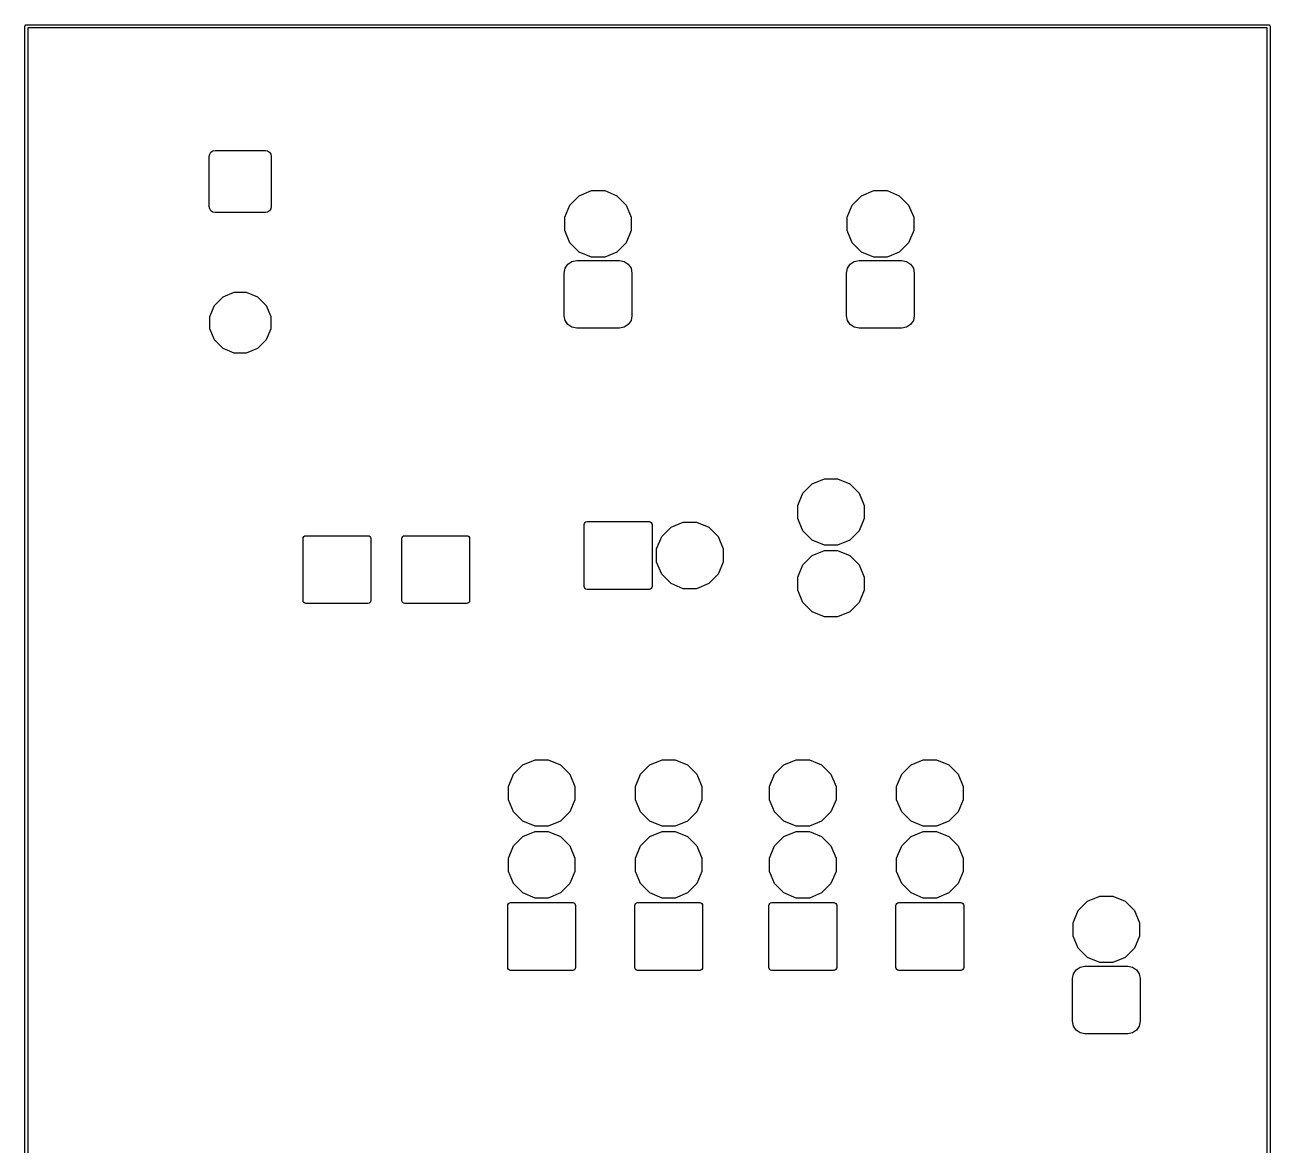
# Model space of a CAD drawing. Header units: millimetres. Extents: x 102.9 to 147, y -135 to -49.9.
# Drawn here: x 102.95 to 147.05, y -89.64 to -49.95 of the extents above; entities that cross this region are included whole.
import ezdxf

# ---------------------------------------------------------------- set-up
doc = ezdxf.new("R2010")
doc.units = ezdxf.units.MM
doc.layers.add('B.Mask', color=4, linetype='CONTINUOUS', true_color=0x02ffee)

msp = doc.modelspace()

# ---------------------------------------------------------------- linework, layer by layer
at = {"layer": 'B.Mask', "linetype": 'CONTINUOUS'}
for p, q in [((102.95, -50), (102.953806, -49.980866)), ((102.95, -135), (102.95, -50)), ((102.953806, -49.980866), (102.980866, -49.953806)), ((102.980866, -49.953806), (103, -49.95)), ((103, -49.95), (147, -49.95)), ((103.05, -50.05), (103.05, -134.95)), ((146.95, -50.05), (103.05, -50.05)), ((146.95, -134.95), (146.95, -50.05)), ((147, -49.95), (147.019134, -49.953806)), ((147.019134, -49.953806), (147.046194, -49.980866)), ((147.046194, -49.980866), (147.05, -50)), ((147.05, -50), (147.05, -135)), ((109.4775, -54.611539), (109.493602, -54.530587)), ((109.477501, -56.38846), (109.4775, -54.611539)), ((109.493602, -54.530587), (109.539458, -54.461958)), ((109.539458, -54.461958), (109.608087, -54.416102)), ((109.608087, -54.416102), (109.68904, -54.400001)), ((109.68904, -54.400001), (111.465961, -54.4)), ((111.465961, -54.4), (111.546913, -54.416102)), ((111.546913, -54.416102), (111.615542, -54.461958)), ((111.615542, -54.461958), (111.661398, -54.530587)), ((111.661398, -54.530587), (111.677499, -54.61154)), ((111.677499, -54.61154), (111.6775, -56.388461)), ((122.252236, -56.333316), (122.583316, -56.002236)), ((122.583316, -56.002236), (123.015892, -55.823058)), ((123.015892, -55.823058), (123.484108, -55.823058)), ((123.484108, -55.823058), (123.916684, -56.002236)), ((123.916684, -56.002236), (124.247764, -56.333316)), ((132.252236, -56.333316), (132.583316, -56.002236)), ((132.583316, -56.002236), (133.015892, -55.823058)), ((133.015892, -55.823058), (133.484108, -55.823058)), ((133.484108, -55.823058), (133.916684, -56.002236)), ((133.916684, -56.002236), (134.247764, -56.333316)), ((109.493602, -56.469413), (109.477501, -56.38846)), ((111.6775, -56.388461), (111.661398, -56.469413)), ((122.073058, -56.765892), (122.252236, -56.333316)), ((124.247764, -56.333316), (124.426942, -56.765892)), ((132.073058, -56.765892), (132.252236, -56.333316)), ((134.247764, -56.333316), (134.426942, -56.765892)), ((109.539458, -56.538042), (109.493602, -56.469413)), ((109.608087, -56.583898), (109.539458, -56.538042)), ((109.689039, -56.6), (109.608087, -56.583898)), ((111.46596, -56.599999), (109.689039, -56.6)), ((111.546913, -56.583898), (111.46596, -56.599999)), ((111.615542, -56.538042), (111.546913, -56.583898)), ((111.661398, -56.469413), (111.615542, -56.538042)), ((122.073058, -57.234108), (122.073058, -56.765892)), ((124.426942, -56.765892), (124.426942, -57.234108)), ((132.073058, -57.234108), (132.073058, -56.765892)), ((134.426942, -56.765892), (134.426942, -57.234108)), ((122.252236, -57.666684), (122.073058, -57.234108)), ((124.426942, -57.234108), (124.247764, -57.666684)), ((132.252236, -57.666684), (132.073058, -57.234108)), ((134.426942, -57.234108), (134.247764, -57.666684)), ((122.583316, -57.997764), (122.252236, -57.666684)), ((124.247764, -57.666684), (123.916684, -57.997764)), ((132.583316, -57.997764), (132.252236, -57.666684)), ((134.247764, -57.666684), (133.916684, -57.997764)), ((123.015892, -58.176942), (122.583316, -57.997764)), ((123.484108, -58.176942), (123.015892, -58.176942)), ((123.916684, -57.997764), (123.484108, -58.176942)), ((133.015892, -58.176942), (132.583316, -57.997764)), ((133.484108, -58.176942), (133.015892, -58.176942)), ((133.916684, -57.997764), (133.484108, -58.176942)), ((122.05, -58.74375), (122.083778, -58.573934)), ((122.083778, -58.573934), (122.179971, -58.429971)), ((122.179971, -58.429971), (122.323934, -58.333778)), ((122.323934, -58.333778), (122.49375, -58.3)), ((122.49375, -58.3), (124.00625, -58.3)), ((124.00625, -58.3), (124.176066, -58.333778)), ((124.176066, -58.333778), (124.320029, -58.429971)), ((124.320029, -58.429971), (124.416222, -58.573934)), ((124.416222, -58.573934), (124.45, -58.74375)), ((132.05, -58.74375), (132.083778, -58.573934)), ((132.083778, -58.573934), (132.179971, -58.429971)), ((132.179971, -58.429971), (132.323934, -58.333778)), ((132.323934, -58.333778), (132.49375, -58.3)), ((132.49375, -58.3), (134.00625, -58.3)), ((134.00625, -58.3), (134.176066, -58.333778)), ((134.176066, -58.333778), (134.320029, -58.429971)), ((134.320029, -58.429971), (134.416222, -58.573934)), ((134.416222, -58.573934), (134.45, -58.74375)), ((122.05, -60.25625), (122.05, -58.74375)), ((124.45, -58.74375), (124.45, -60.25625)), ((132.05, -60.25625), (132.05, -58.74375)), ((134.45, -58.74375), (134.45, -60.25625)), ((109.966373, -59.585383), (110.362901, -59.421136)), ((110.362901, -59.421136), (110.792099, -59.421136)), ((110.792099, -59.421136), (111.188627, -59.585383)), ((109.498636, -60.285401), (109.662883, -59.888873)), ((109.662883, -59.888873), (109.966373, -59.585383)), ((111.188627, -59.585383), (111.492117, -59.888873)), ((111.492117, -59.888873), (111.656364, -60.285401)), ((109.498636, -60.714599), (109.498636, -60.285401)), ((111.656364, -60.285401), (111.656364, -60.714599)), ((122.083778, -60.426066), (122.05, -60.25625)), ((124.45, -60.25625), (124.416222, -60.426066)), ((132.083778, -60.426066), (132.05, -60.25625)), ((134.45, -60.25625), (134.416222, -60.426066)), ((109.662883, -61.111127), (109.498636, -60.714599)), ((111.656364, -60.714599), (111.492117, -61.111127)), ((122.179971, -60.570029), (122.083778, -60.426066)), ((122.323934, -60.666222), (122.179971, -60.570029)), ((122.49375, -60.7), (122.323934, -60.666222)), ((124.00625, -60.7), (122.49375, -60.7)), ((124.176066, -60.666222), (124.00625, -60.7)), ((124.320029, -60.570029), (124.176066, -60.666222)), ((124.416222, -60.426066), (124.320029, -60.570029)), ((132.179971, -60.570029), (132.083778, -60.426066)), ((132.323934, -60.666222), (132.179971, -60.570029)), ((132.49375, -60.7), (132.323934, -60.666222)), ((134.00625, -60.7), (132.49375, -60.7)), ((134.176066, -60.666222), (134.00625, -60.7)), ((134.320029, -60.570029), (134.176066, -60.666222)), ((134.416222, -60.426066), (134.320029, -60.570029)), ((109.966373, -61.414617), (109.662883, -61.111127)), ((111.492117, -61.111127), (111.188627, -61.414617)), ((110.362901, -61.578864), (109.966373, -61.414617)), ((110.792099, -61.578864), (110.362901, -61.578864)), ((111.188627, -61.414617), (110.792099, -61.578864)), ((130.833316, -66.212236), (131.265892, -66.033058)), ((131.265892, -66.033058), (131.734108, -66.033058)), ((131.734108, -66.033058), (132.166684, -66.212236)), ((130.323058, -66.975892), (130.502236, -66.543316)), ((130.502236, -66.543316), (130.833316, -66.212236)), ((132.166684, -66.212236), (132.497764, -66.543316)), ((132.497764, -66.543316), (132.676942, -66.975892)), ((130.323058, -67.444108), (130.323058, -66.975892)), ((132.676942, -66.975892), (132.676942, -67.444108)), ((130.502236, -67.876684), (130.323058, -67.444108)), ((132.676942, -67.444108), (132.497764, -67.876684)), ((122.76, -67.65), (122.767612, -67.611732)), ((122.76, -69.85), (122.76, -67.65)), ((122.767612, -67.611732), (122.789289, -67.579289)), ((122.789289, -67.579289), (122.821732, -67.557612)), ((122.821732, -67.557612), (122.86, -67.55)), ((122.86, -67.55), (125.06, -67.55)), ((125.06, -67.55), (125.098268, -67.557612)), ((125.098268, -67.557612), (125.130711, -67.579289)), ((125.130711, -67.579289), (125.152388, -67.611732)), ((125.152388, -67.611732), (125.16, -67.65)), ((125.16, -67.65), (125.16, -69.85)), ((125.502236, -68.083316), (125.833316, -67.752236)), ((125.833316, -67.752236), (126.265892, -67.573058)), ((126.265892, -67.573058), (126.734108, -67.573058)), ((126.734108, -67.573058), (127.166684, -67.752236)), ((127.166684, -67.752236), (127.497764, -68.083316)), ((130.833316, -68.207764), (130.502236, -67.876684)), ((132.497764, -67.876684), (132.166684, -68.207764)), ((112.8, -68.15), (112.807612, -68.111732)), ((112.8, -70.35), (112.8, -68.15)), ((112.807612, -68.111732), (112.829289, -68.079289)), ((112.829289, -68.079289), (112.861732, -68.057612)), ((112.861732, -68.057612), (112.9, -68.05)), ((112.9, -68.05), (115.1, -68.05)), ((115.1, -68.05), (115.138268, -68.057612)), ((115.138268, -68.057612), (115.170711, -68.079289)), ((115.170711, -68.079289), (115.192388, -68.111732)), ((115.192388, -68.111732), (115.2, -68.15)), ((115.2, -68.15), (115.2, -70.35)), ((116.3, -68.15), (116.307612, -68.111732)), ((116.3, -70.35), (116.3, -68.15)), ((116.307612, -68.111732), (116.329289, -68.079289)), ((116.329289, -68.079289), (116.361732, -68.057612)), ((116.361732, -68.057612), (116.4, -68.05)), ((116.4, -68.05), (118.6, -68.05)), ((118.6, -68.05), (118.638268, -68.057612)), ((118.638268, -68.057612), (118.670711, -68.079289)), ((118.670711, -68.079289), (118.692388, -68.111732)), ((118.692388, -68.111732), (118.7, -68.15)), ((118.7, -68.15), (118.7, -70.35)), ((125.323058, -68.515892), (125.502236, -68.083316)), ((127.497764, -68.083316), (127.676942, -68.515892)), ((131.265892, -68.386942), (130.833316, -68.207764)), ((132.166684, -68.207764), (131.734108, -68.386942)), ((125.323058, -68.984108), (125.323058, -68.515892)), ((127.676942, -68.515892), (127.676942, -68.984108)), ((130.502236, -69.083316), (130.833316, -68.752236)), ((130.833316, -68.752236), (131.265892, -68.573058)), ((131.734108, -68.386942), (131.265892, -68.386942)), ((131.265892, -68.573058), (131.734108, -68.573058)), ((131.734108, -68.573058), (132.166684, -68.752236)), ((132.166684, -68.752236), (132.497764, -69.083316)), ((125.502236, -69.416684), (125.323058, -68.984108)), ((127.676942, -68.984108), (127.497764, -69.416684)), ((130.323058, -69.515892), (130.502236, -69.083316)), ((132.497764, -69.083316), (132.676942, -69.515892)), ((125.833316, -69.747764), (125.502236, -69.416684)), ((127.497764, -69.416684), (127.166684, -69.747764)), ((130.323058, -69.984108), (130.323058, -69.515892)), ((132.676942, -69.515892), (132.676942, -69.984108)), ((122.767612, -69.888268), (122.76, -69.85)), ((122.789289, -69.920711), (122.767612, -69.888268)), ((122.821732, -69.942388), (122.789289, -69.920711)), ((122.86, -69.95), (122.821732, -69.942388)), ((125.06, -69.95), (122.86, -69.95)), ((125.098268, -69.942388), (125.06, -69.95)), ((125.130711, -69.920711), (125.098268, -69.942388)), ((125.152388, -69.888268), (125.130711, -69.920711)), ((125.16, -69.85), (125.152388, -69.888268)), ((126.265892, -69.926942), (125.833316, -69.747764)), ((126.734108, -69.926942), (126.265892, -69.926942)), ((127.166684, -69.747764), (126.734108, -69.926942)), ((130.502236, -70.416684), (130.323058, -69.984108)), ((132.676942, -69.984108), (132.497764, -70.416684)), ((112.807612, -70.388268), (112.8, -70.35)), ((112.829289, -70.420711), (112.807612, -70.388268)), ((112.861732, -70.442388), (112.829289, -70.420711)), ((112.9, -70.45), (112.861732, -70.442388)), ((115.1, -70.45), (112.9, -70.45)), ((115.138268, -70.442388), (115.1, -70.45)), ((115.170711, -70.420711), (115.138268, -70.442388)), ((115.192388, -70.388268), (115.170711, -70.420711)), ((115.2, -70.35), (115.192388, -70.388268)), ((116.307612, -70.388268), (116.3, -70.35)), ((116.329289, -70.420711), (116.307612, -70.388268)), ((116.361732, -70.442388), (116.329289, -70.420711)), ((116.4, -70.45), (116.361732, -70.442388)), ((118.6, -70.45), (116.4, -70.45)), ((118.638268, -70.442388), (118.6, -70.45)), ((118.670711, -70.420711), (118.638268, -70.442388)), ((118.692388, -70.388268), (118.670711, -70.420711)), ((118.7, -70.35), (118.692388, -70.388268)), ((130.833316, -70.747764), (130.502236, -70.416684)), ((132.497764, -70.416684), (132.166684, -70.747764)), ((131.265892, -70.926942), (130.833316, -70.747764)), ((131.734108, -70.926942), (131.265892, -70.926942)), ((132.166684, -70.747764), (131.734108, -70.926942)), ((120.252236, -76.503316), (120.583316, -76.172236)), ((120.583316, -76.172236), (121.015892, -75.993058)), ((121.015892, -75.993058), (121.484108, -75.993058)), ((121.484108, -75.993058), (121.916684, -76.172236)), ((121.916684, -76.172236), (122.247764, -76.503316)), ((124.752236, -76.503316), (125.083316, -76.172236)), ((125.083316, -76.172236), (125.515892, -75.993058)), ((125.515892, -75.993058), (125.984108, -75.993058)), ((125.984108, -75.993058), (126.416684, -76.172236)), ((126.416684, -76.172236), (126.747764, -76.503316)), ((129.502236, -76.503316), (129.833316, -76.172236)), ((129.833316, -76.172236), (130.265892, -75.993058)), ((130.265892, -75.993058), (130.734108, -75.993058)), ((130.734108, -75.993058), (131.166684, -76.172236)), ((131.166684, -76.172236), (131.497764, -76.503316)), ((134.002236, -76.503316), (134.333316, -76.172236)), ((134.333316, -76.172236), (134.765892, -75.993058)), ((134.765892, -75.993058), (135.234108, -75.993058)), ((135.234108, -75.993058), (135.666684, -76.172236)), ((135.666684, -76.172236), (135.997764, -76.503316)), ((120.073058, -76.935892), (120.252236, -76.503316)), ((122.247764, -76.503316), (122.426942, -76.935892)), ((124.573058, -76.935892), (124.752236, -76.503316)), ((126.747764, -76.503316), (126.926942, -76.935892)), ((129.323058, -76.935892), (129.502236, -76.503316)), ((131.497764, -76.503316), (131.676942, -76.935892)), ((133.823058, -76.935892), (134.002236, -76.503316)), ((135.997764, -76.503316), (136.176942, -76.935892)), ((120.073058, -77.404108), (120.073058, -76.935892)), ((122.426942, -76.935892), (122.426942, -77.404108)), ((124.573058, -77.404108), (124.573058, -76.935892)), ((126.926942, -76.935892), (126.926942, -77.404108)), ((129.323058, -77.404108), (129.323058, -76.935892)), ((131.676942, -76.935892), (131.676942, -77.404108)), ((133.823058, -77.404108), (133.823058, -76.935892)), ((136.176942, -76.935892), (136.176942, -77.404108)), ((120.252236, -77.836684), (120.073058, -77.404108)), ((122.426942, -77.404108), (122.247764, -77.836684)), ((124.752236, -77.836684), (124.573058, -77.404108)), ((126.926942, -77.404108), (126.747764, -77.836684)), ((129.502236, -77.836684), (129.323058, -77.404108)), ((131.676942, -77.404108), (131.497764, -77.836684)), ((134.002236, -77.836684), (133.823058, -77.404108)), ((136.176942, -77.404108), (135.997764, -77.836684)), ((120.583316, -78.167764), (120.252236, -77.836684)), ((122.247764, -77.836684), (121.916684, -78.167764)), ((125.083316, -78.167764), (124.752236, -77.836684)), ((126.747764, -77.836684), (126.416684, -78.167764)), ((129.833316, -78.167764), (129.502236, -77.836684)), ((131.497764, -77.836684), (131.166684, -78.167764)), ((134.333316, -78.167764), (134.002236, -77.836684)), ((135.997764, -77.836684), (135.666684, -78.167764)), ((121.015892, -78.346942), (120.583316, -78.167764)), ((121.484108, -78.346942), (121.015892, -78.346942)), ((121.916684, -78.167764), (121.484108, -78.346942)), ((125.515892, -78.346942), (125.083316, -78.167764)), ((125.984108, -78.346942), (125.515892, -78.346942)), ((126.416684, -78.167764), (125.984108, -78.346942)), ((130.265892, -78.346942), (129.833316, -78.167764)), ((130.734108, -78.346942), (130.265892, -78.346942)), ((131.166684, -78.167764), (130.734108, -78.346942)), ((134.765892, -78.346942), (134.333316, -78.167764)), ((135.234108, -78.346942), (134.765892, -78.346942)), ((135.666684, -78.167764), (135.234108, -78.346942)), ((120.252236, -79.043316), (120.583316, -78.712236)), ((120.583316, -78.712236), (121.015892, -78.533058)), ((121.015892, -78.533058), (121.484108, -78.533058)), ((121.484108, -78.533058), (121.916684, -78.712236)), ((121.916684, -78.712236), (122.247764, -79.043316)), ((124.752236, -79.043316), (125.083316, -78.712236)), ((125.083316, -78.712236), (125.515892, -78.533058)), ((125.515892, -78.533058), (125.984108, -78.533058)), ((125.984108, -78.533058), (126.416684, -78.712236)), ((126.416684, -78.712236), (126.747764, -79.043316)), ((129.502236, -79.043316), (129.833316, -78.712236)), ((129.833316, -78.712236), (130.265892, -78.533058)), ((130.265892, -78.533058), (130.734108, -78.533058)), ((130.734108, -78.533058), (131.166684, -78.712236)), ((131.166684, -78.712236), (131.497764, -79.043316)), ((134.002236, -79.043316), (134.333316, -78.712236)), ((134.333316, -78.712236), (134.765892, -78.533058)), ((134.765892, -78.533058), (135.234108, -78.533058)), ((135.234108, -78.533058), (135.666684, -78.712236)), ((135.666684, -78.712236), (135.997764, -79.043316)), ((120.073058, -79.475892), (120.252236, -79.043316)), ((122.247764, -79.043316), (122.426942, -79.475892)), ((124.573058, -79.475892), (124.752236, -79.043316)), ((126.747764, -79.043316), (126.926942, -79.475892)), ((129.323058, -79.475892), (129.502236, -79.043316)), ((131.497764, -79.043316), (131.676942, -79.475892)), ((133.823058, -79.475892), (134.002236, -79.043316)), ((135.997764, -79.043316), (136.176942, -79.475892)), ((120.073058, -79.944108), (120.073058, -79.475892)), ((122.426942, -79.475892), (122.426942, -79.944108)), ((124.573058, -79.944108), (124.573058, -79.475892)), ((126.926942, -79.475892), (126.926942, -79.944108)), ((129.323058, -79.944108), (129.323058, -79.475892)), ((131.676942, -79.475892), (131.676942, -79.944108)), ((133.823058, -79.944108), (133.823058, -79.475892)), ((136.176942, -79.475892), (136.176942, -79.944108)), ((120.252236, -80.376684), (120.073058, -79.944108)), ((122.426942, -79.944108), (122.247764, -80.376684)), ((124.752236, -80.376684), (124.573058, -79.944108)), ((126.926942, -79.944108), (126.747764, -80.376684)), ((129.502236, -80.376684), (129.323058, -79.944108)), ((131.676942, -79.944108), (131.497764, -80.376684)), ((134.002236, -80.376684), (133.823058, -79.944108)), ((136.176942, -79.944108), (135.997764, -80.376684)), ((120.583316, -80.707764), (120.252236, -80.376684)), ((122.247764, -80.376684), (121.916684, -80.707764)), ((125.083316, -80.707764), (124.752236, -80.376684)), ((126.747764, -80.376684), (126.416684, -80.707764)), ((129.833316, -80.707764), (129.502236, -80.376684)), ((131.497764, -80.376684), (131.166684, -80.707764)), ((134.333316, -80.707764), (134.002236, -80.376684)), ((135.997764, -80.376684), (135.666684, -80.707764)), ((120.05, -81.15), (120.057612, -81.111732)), ((120.057612, -81.111732), (120.079289, -81.079289)), ((120.079289, -81.079289), (120.111732, -81.057612)), ((120.111732, -81.057612), (120.15, -81.05)), ((120.15, -81.05), (122.35, -81.05)), ((121.015892, -80.886942), (120.583316, -80.707764)), ((121.484108, -80.886942), (121.015892, -80.886942)), ((121.916684, -80.707764), (121.484108, -80.886942)), ((122.35, -81.05), (122.388268, -81.057612)), ((122.388268, -81.057612), (122.420711, -81.079289)), ((122.420711, -81.079289), (122.442388, -81.111732)), ((122.442388, -81.111732), (122.45, -81.15)), ((124.55, -81.15), (124.557612, -81.111732)), ((124.557612, -81.111732), (124.579289, -81.079289)), ((124.579289, -81.079289), (124.611732, -81.057612)), ((124.611732, -81.057612), (124.65, -81.05)), ((124.65, -81.05), (126.85, -81.05)), ((125.515892, -80.886942), (125.083316, -80.707764)), ((125.984108, -80.886942), (125.515892, -80.886942)), ((126.416684, -80.707764), (125.984108, -80.886942)), ((126.85, -81.05), (126.888268, -81.057612)), ((126.888268, -81.057612), (126.920711, -81.079289)), ((126.920711, -81.079289), (126.942388, -81.111732)), ((126.942388, -81.111732), (126.95, -81.15)), ((129.3, -81.15), (129.307612, -81.111732)), ((129.307612, -81.111732), (129.329289, -81.079289)), ((129.329289, -81.079289), (129.361732, -81.057612)), ((129.361732, -81.057612), (129.4, -81.05)), ((129.4, -81.05), (131.6, -81.05)), ((130.265892, -80.886942), (129.833316, -80.707764)), ((130.734108, -80.886942), (130.265892, -80.886942)), ((131.166684, -80.707764), (130.734108, -80.886942)), ((131.6, -81.05), (131.638268, -81.057612)), ((131.638268, -81.057612), (131.670711, -81.079289)), ((131.670711, -81.079289), (131.692388, -81.111732)), ((131.692388, -81.111732), (131.7, -81.15)), ((133.8, -81.15), (133.807612, -81.111732)), ((133.807612, -81.111732), (133.829289, -81.079289)), ((133.829289, -81.079289), (133.861732, -81.057612)), ((133.861732, -81.057612), (133.9, -81.05)), ((133.9, -81.05), (136.1, -81.05)), ((134.765892, -80.886942), (134.333316, -80.707764)), ((135.234108, -80.886942), (134.765892, -80.886942)), ((135.666684, -80.707764), (135.234108, -80.886942)), ((136.1, -81.05), (136.138268, -81.057612)), ((136.138268, -81.057612), (136.170711, -81.079289)), ((136.170711, -81.079289), (136.192388, -81.111732)), ((136.192388, -81.111732), (136.2, -81.15)), ((140.252236, -81.333316), (140.583316, -81.002236)), ((140.583316, -81.002236), (141.015892, -80.823058)), ((141.015892, -80.823058), (141.484108, -80.823058)), ((141.484108, -80.823058), (141.916684, -81.002236)), ((141.916684, -81.002236), (142.247764, -81.333316)), ((120.05, -83.35), (120.05, -81.15)), ((122.45, -81.15), (122.45, -83.35)), ((124.55, -83.35), (124.55, -81.15)), ((126.95, -81.15), (126.95, -83.35)), ((129.3, -83.35), (129.3, -81.15)), ((131.7, -81.15), (131.7, -83.35)), ((133.8, -83.35), (133.8, -81.15)), ((136.2, -81.15), (136.2, -83.35)), ((140.073058, -81.765892), (140.252236, -81.333316)), ((142.247764, -81.333316), (142.426942, -81.765892)), ((140.073058, -82.234108), (140.073058, -81.765892)), ((142.426942, -81.765892), (142.426942, -82.234108)), ((140.252236, -82.666684), (140.073058, -82.234108)), ((142.426942, -82.234108), (142.247764, -82.666684)), ((140.583316, -82.997764), (140.252236, -82.666684)), ((142.247764, -82.666684), (141.916684, -82.997764)), ((140.179971, -83.429971), (140.323934, -83.333778)), ((140.323934, -83.333778), (140.49375, -83.3)), ((140.49375, -83.3), (142.00625, -83.3)), ((141.015892, -83.176942), (140.583316, -82.997764)), ((141.484108, -83.176942), (141.015892, -83.176942)), ((141.916684, -82.997764), (141.484108, -83.176942)), ((142.00625, -83.3), (142.176066, -83.333778)), ((142.176066, -83.333778), (142.320029, -83.429971)), ((120.057612, -83.388268), (120.05, -83.35)), ((120.079289, -83.420711), (120.057612, -83.388268)), ((120.111732, -83.442388), (120.079289, -83.420711)), ((120.15, -83.45), (120.111732, -83.442388)), ((122.35, -83.45), (120.15, -83.45)), ((122.388268, -83.442388), (122.35, -83.45)), ((122.420711, -83.420711), (122.388268, -83.442388)), ((122.442388, -83.388268), (122.420711, -83.420711)), ((122.45, -83.35), (122.442388, -83.388268)), ((124.557612, -83.388268), (124.55, -83.35)), ((124.579289, -83.420711), (124.557612, -83.388268)), ((124.611732, -83.442388), (124.579289, -83.420711)), ((124.65, -83.45), (124.611732, -83.442388)), ((126.85, -83.45), (124.65, -83.45)), ((126.888268, -83.442388), (126.85, -83.45)), ((126.920711, -83.420711), (126.888268, -83.442388)), ((126.942388, -83.388268), (126.920711, -83.420711)), ((126.95, -83.35), (126.942388, -83.388268)), ((129.307612, -83.388268), (129.3, -83.35)), ((129.329289, -83.420711), (129.307612, -83.388268)), ((129.361732, -83.442388), (129.329289, -83.420711)), ((129.4, -83.45), (129.361732, -83.442388)), ((131.6, -83.45), (129.4, -83.45)), ((131.638268, -83.442388), (131.6, -83.45)), ((131.670711, -83.420711), (131.638268, -83.442388)), ((131.692388, -83.388268), (131.670711, -83.420711)), ((131.7, -83.35), (131.692388, -83.388268)), ((133.807612, -83.388268), (133.8, -83.35)), ((133.829289, -83.420711), (133.807612, -83.388268)), ((133.861732, -83.442388), (133.829289, -83.420711)), ((133.9, -83.45), (133.861732, -83.442388)), ((136.1, -83.45), (133.9, -83.45)), ((136.138268, -83.442388), (136.1, -83.45)), ((136.170711, -83.420711), (136.138268, -83.442388)), ((136.192388, -83.388268), (136.170711, -83.420711)), ((136.2, -83.35), (136.192388, -83.388268)), ((140.05, -83.74375), (140.083778, -83.573934)), ((140.05, -85.25625), (140.05, -83.74375)), ((140.083778, -83.573934), (140.179971, -83.429971)), ((142.320029, -83.429971), (142.416222, -83.573934)), ((142.416222, -83.573934), (142.45, -83.74375)), ((142.45, -83.74375), (142.45, -85.25625)), ((140.083778, -85.426066), (140.05, -85.25625)), ((140.179971, -85.570029), (140.083778, -85.426066)), ((142.416222, -85.426066), (142.320029, -85.570029)), ((142.45, -85.25625), (142.416222, -85.426066)), ((140.323934, -85.666222), (140.179971, -85.570029)), ((140.49375, -85.7), (140.323934, -85.666222)), ((142.00625, -85.7), (140.49375, -85.7)), ((142.176066, -85.666222), (142.00625, -85.7)), ((142.320029, -85.570029), (142.176066, -85.666222))]:
    msp.add_line(p, q, dxfattribs=at)

doc.saveas('drawing.dxf')
